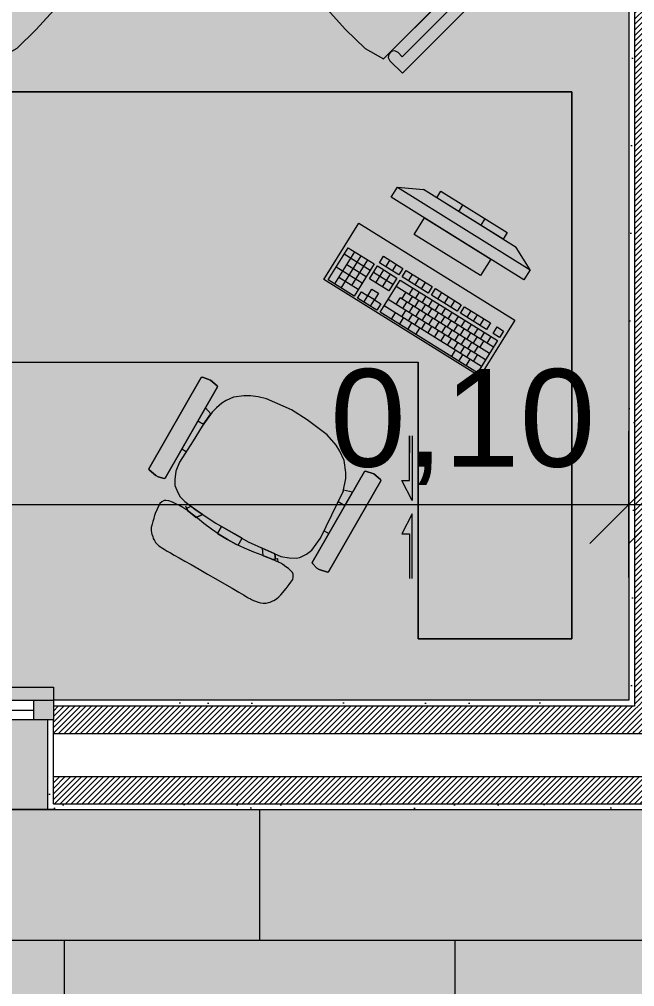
# Model space of a CAD drawing. Header units: millimetres. Extents: x 141848 to 1648660, y -821378 to -151356.
# Drawn here: x 453885 to 455461, y -261619 to -259142 of the extents above; entities that cross this region are included whole.
import ezdxf

# ---------------------------------------------------------------- set-up
doc = ezdxf.new("R2010")
doc.units = ezdxf.units.MM
doc.header["$MEASUREMENT"] = 0
for name, pattern in [('Tirets', [229.305464, 141.111124, -88.19434]), ('Traits', [282.222223, 141.111112, -141.111112]), ('Wipeout_Contour', [1000, 0, -1000])]:
    doc.linetypes.add(name, pattern=pattern)
for name, color, linetype in [('Cotations - 1_100', 7, 'Continuous'), ('Fenêtres ARCHICAD', 7, 'Continuous'), ('Intérieur - Mobilier', 7, 'Continuous'), ('Sols_ Dalles', 7, 'Continuous'), ('Structure - Murs extérieurs', 7, 'Continuous')]:
    doc.layers.add(name, color=color, linetype=linetype)
doc.styles.add('STYLE_GENERE_2', font='')
doc.styles.get('STYLE_GENERE_2').set_extended_font_data('Arial')
doc.dimstyles.new('STYLE_GENERE__1', dxfattribs={"dimtxt": 250, "dimasz": 190, "dimexe": 1.25, "dimexo": 0.625, "dimgap": 0, "dimtad": 1, "dimlfac": 0.001, "dimtxsty": 'STYLE_GENERE_2', "dimblk": 'ARROWHEAD_6', "dimblk1": 'ARROWHEAD_6', "dimblk2": 'ARROWHEAD_6', "dimcen": 2.5, "dimse1": 1, "dimse2": 1, "dimclrd": 7, "dimclre": 7, "dimclrt": 7, "dimazin": 3, "dimtfac": 1, "dimtmove": 0, "dimatfit": 3})
doc.dimstyles.new('STYLE_GENERE__2', dxfattribs={"dimtxt": 250, "dimasz": 190, "dimexe": 1.25, "dimexo": 0.625, "dimgap": 0, "dimtad": 1, "dimlfac": 0.001, "dimtxsty": 'STYLE_GENERE_2', "dimblk": 'ARROWHEAD_6', "dimblk1": 'ARROWHEAD_6', "dimblk2": 'ARROWHEAD_6', "dimcen": 2.5, "dimse1": 1, "dimse2": 1, "dimclrd": 7, "dimclre": 7, "dimclrt": 7, "dimazin": 3, "dimtfac": 1, "dimtmove": 0, "dimatfit": 3})
pattern_1 = [(45, (0, 0), (-7.07106781, 7.07106781), [])]
pattern_2 = [(45, (0, 175), (-55.684659, 55.684659), [0, -52.5, 0, -78.75]), (110, (175, 175), (74.000794, 26.934086), [0, -38.5, 0, -66.5])]

# ---------------------------------------------------------------- blocks, each defined once
blk = doc.blocks.new('Dalle_41_2', base_point=(436549.6, -253415.6))
at = {"layer": 'Sols_ Dalles', "linetype": 'Continuous', "lineweight": 0, "true_color": 0x2e271c}
blk.add_hatch(color=250, dxfattribs=at).paths.add_polyline_path([(436549.6, -253415.6), (436549.6, -262350.9), (464309.6, -262365.6), (464309.6, -253415.6), (462925.6, -253415.6), (462925.6, -261165.6), (450865.6, -261165.6), (450865.6, -259365.6), (449225.6, -259365.6), (449225.6, -261165.6), (437925.1, -261165.6), (437925.1, -257683.7), (439425.1, -257683.7), (439425.1, -256655.6), (437925.1, -256655.6), (437925.1, -253415.6)])
at = {"layer": 'Sols_ Dalles', "color": 250, "linetype": 'Continuous', "lineweight": 5, "true_color": 0x1f1f1f, "flags": 128}
blk.add_lwpolyline([(436549.6, -253415.6), (436549.6, -262350.9), (464309.6, -262365.6), (464309.6, -253415.6), (462925.6, -253415.6), (462925.6, -261165.6), (450865.6, -261165.6), (450865.6, -259365.6), (449225.6, -259365.6), (449225.6, -261165.6), (437925.1, -261165.6), (437925.1, -257683.7), (439425.1, -257683.7), (439425.1, -256655.6), (437925.1, -256655.6), (437925.1, -253415.6)], close=True, dxfattribs=at)
blk = doc.blocks.new('Dalle_48_2', base_point=(437925.1, -253415.6))
at = {"layer": 'Sols_ Dalles', "linetype": 'Continuous', "lineweight": 0, "true_color": 0x393736}
blk.add_hatch(color=250, dxfattribs=at).paths.add_polyline_path([(437925.1, -253415.6), (437925.1, -256655.6), (440005.1, -256655.6), (440005.1, -257683.7), (437925.1, -257683.7), (437925.1, -261165.6), (449210.6, -261165.6), (449210.6, -259085.6), (450865.6, -259085.6), (450865.6, -261165.6), (462925.6, -261165.6), (462925.6, -253415.6)])
at = {"layer": 'Sols_ Dalles', "color": 250, "linetype": 'Continuous', "lineweight": 5, "true_color": 0x1f1f1f, "flags": 128}
blk.add_lwpolyline([(437925.1, -253415.6), (462925.6, -253415.6), (462925.6, -261165.6), (450865.6, -261165.6), (450865.6, -259085.6), (449210.6, -259085.6), (449210.6, -261165.6), (437925.1, -261165.6), (437925.1, -257683.7), (440005.1, -257683.7), (440005.1, -256655.6), (437925.1, -256655.6)], close=True, dxfattribs=at)
blk = doc.blocks.new('Mur_209_2', base_point=(455460.6, -261165.6))
at = {"color": 254, "linetype": 'Wipeout_Contour', "lineweight": 0, "ltscale": 2099681.474886753}
blk.add_wipeout([(455530.6, -260885.6), (455460.6, -260885.6), (455460.6, -260900.6), (455530.6, -260900.6)], dxfattribs=at).dxf.layer = 'Structure - Murs extérieurs'
at = {"layer": 'Structure - Murs extérieurs', "linetype": 'Continuous', "lineweight": 5, "true_color": 0x5f5f5f}
h = blk.add_hatch(dxfattribs=at)
h.set_pattern_fill('Briques_terre_cuite__int_94', color=251, style=0, pattern_type=2)
h.set_pattern_definition(pattern_1)
h.paths.add_polyline_path([(455530.6, -260885.6), (455460.6, -260885.6), (455460.6, -260900.6), (455530.6, -260900.6)])
at = {"color": 254, "linetype": 'Wipeout_Contour', "lineweight": 0, "ltscale": 2096641.130187518}
blk.add_wipeout([(455445.6, -257978.3), (455445.6, -260885.6), (455460.6, -260885.6), (455460.6, -257978.3)], dxfattribs=at).dxf.layer = 'Structure - Murs extérieurs'
at = {"layer": 'Structure - Murs extérieurs', "linetype": 'Continuous', "lineweight": 5, "true_color": 0x5f5f5f}
h = blk.add_hatch(dxfattribs=at)
h.set_pattern_fill('Enduit_0002', color=251, style=0, pattern_type=2)
h.set_pattern_definition(pattern_2)
h.paths.add_polyline_path([(455445.6, -257978.3), (455445.6, -260885.6), (455460.6, -260885.6), (455460.6, -257978.3)])
at = {"layer": 'Structure - Murs extérieurs', "color": 7, "linetype": 'Continuous', "lineweight": 5, "flags": 128}
blk.add_lwpolyline([(455445.6, -257978.3), (455445.6, -260885.6)], dxfattribs=at)
at = {"color": 254, "linetype": 'Wipeout_Contour', "lineweight": 0, "ltscale": 2096788.849593969}
blk.add_wipeout([(455460.6, -257978.3), (455460.6, -260885.6), (455530.6, -260885.6), (455530.6, -257978.3)], dxfattribs=at).dxf.layer = 'Structure - Murs extérieurs'
at = {"layer": 'Structure - Murs extérieurs', "linetype": 'Continuous', "lineweight": 5, "true_color": 0x5f5f5f}
h = blk.add_hatch(dxfattribs=at)
h.set_pattern_fill('Briques_terre_cuite__int_94', color=251, style=0, pattern_type=2)
h.set_pattern_definition(pattern_1)
h.paths.add_polyline_path([(455460.6, -257978.3), (455460.6, -260885.6), (455530.6, -260885.6), (455530.6, -257978.3)])
at = {"layer": 'Structure - Murs extérieurs', "color": 7, "linetype": 'Continuous', "lineweight": 5}
for p, q in [((455460.6, -257978.3), (455460.6, -260885.6)), ((455460.6, -260885.6), (455460.6, -260900.6))]:
    blk.add_line(p, q, dxfattribs=at)
blk = doc.blocks.new('Fenêtre 25_5')
at = {"layer": 'Fenêtres ARCHICAD', "color": 7, "linetype": 'Continuous', "lineweight": 5}
for p, q in [((-500, 0), (-500, 33.3)), ((-500, 33.3), (500, 33.3)), ((500, 33.3), (500, 0)), ((-500, 0), (-500, -15)), ((-500, 0), (-500, -15)), ((500, 0), (500, -15)), ((500, 0), (500, -15)), ((-500, -15), (-500, -50)), ((-500, -15), (-500, -50)), ((500, -15), (500, -50)), ((500, -15), (500, -50)), ((-485, -50), (-485, -280)), ((485, -50), (485, -280)), ((-500, -280), (-485, -280)), ((-485, -280), (485, -280)), ((500, -280), (485, -280))]:
    blk.add_line(p, q, dxfattribs=at)
at = {"layer": 'Fenêtres ARCHICAD', "color": 7, "linetype": 'Traits', "lineweight": 5}
blk.add_line((-500, 0), (500, 0), dxfattribs=at)
at = {"color": 254, "linetype": 'Wipeout_Contour', "lineweight": 0, "ltscale": 1805.5395}
blk.add_wipeout([(-450, 0), (-450, -50), (450, -50), (450, 0)], dxfattribs=at).dxf.layer = 'Fenêtres ARCHICAD'
at = {"layer": 'Fenêtres ARCHICAD', "color": 7, "linetype": 'Continuous', "lineweight": 5}
for p, q in [((-500, 0), (-450, 0)), ((-450, 0), (-450, -50)), ((-450, 0), (450, 0)), ((450, -50), (450, 0)), ((450, 0), (500, 0)), ((-450, -25), (450, -25)), ((-450, -50), (-500, -50)), ((450, -50), (-450, -50)), ((500, -50), (450, -50))]:
    blk.add_line(p, q, dxfattribs=at)
blk = doc.blocks.new('Mur_289_2', base_point=(462925.6, -261165.6))
at = {"color": 254, "linetype": 'Wipeout_Contour', "lineweight": 0, "ltscale": 2096951.77786716}
blk.add_wipeout([(453972, -260900.6), (455445.6, -260900.6), (455445.6, -260885.6), (453972, -260885.6)], dxfattribs=at)
at = {"color": 254, "linetype": 'Wipeout_Contour', "lineweight": 0, "ltscale": 2099385.945692428}
blk.add_wipeout([(453972, -261150.6), (453972, -261165.6), (456544, -261165.6), (456544, -261150.6)], dxfattribs=at)
at = {"linetype": 'Continuous', "lineweight": 5, "true_color": 0x5f5f5f}
h = blk.add_hatch(dxfattribs=at)
h.set_pattern_fill('Enduit_0002', color=251, style=0, pattern_type=2)
h.set_pattern_definition(pattern_2)
h.paths.add_polyline_path([(453972, -260900.6), (455445.6, -260900.6), (455445.6, -260885.6), (453972, -260885.6)])
h = blk.add_hatch(dxfattribs=at)
h.set_pattern_fill('Enduit_0002', color=251, style=0, pattern_type=2)
h.set_pattern_definition(pattern_2)
h.paths.add_polyline_path([(453972, -261150.6), (453972, -261165.6), (456544, -261165.6), (456544, -261150.6)])
at = {"color": 254, "linetype": 'Wipeout_Contour', "lineweight": 0, "ltscale": 2099533.959268557}
blk.add_wipeout([(455460.6, -260885.6), (455445.6, -260885.6), (455445.6, -260900.6), (455460.6, -260900.6)], dxfattribs=at)
at = {"color": 254, "linetype": 'Wipeout_Contour', "lineweight": 0, "ltscale": 2099301.363717341}
blk.add_wipeout([(453972, -261080.6), (453972, -261150.6), (456544, -261150.6), (456544, -261080.6)], dxfattribs=at)
at = {"linetype": 'Continuous', "lineweight": 5, "true_color": 0x5f5f5f}
h = blk.add_hatch(dxfattribs=at)
h.set_pattern_fill('Enduit_0002', color=251, style=0, pattern_type=2)
h.set_pattern_definition(pattern_2)
h.paths.add_polyline_path([(455460.6, -260885.6), (455445.6, -260885.6), (455445.6, -260900.6), (455460.6, -260900.6)])
h = blk.add_hatch(dxfattribs=at)
h.set_pattern_fill('Briques_terre_cuite__int_94', color=251, style=0, pattern_type=2)
h.set_pattern_definition(pattern_1)
h.paths.add_polyline_path([(453972, -261080.6), (453972, -261150.6), (456544, -261150.6), (456544, -261080.6)])
at = {"color": 7, "linetype": 'Continuous', "lineweight": 5, "flags": 128}
blk.add_lwpolyline([(455445.6, -260885.6), (453972, -260885.6)], dxfattribs=at)
at = {"color": 254, "linetype": 'Wipeout_Contour', "lineweight": 0, "ltscale": 2099122.281330442}
blk.add_wipeout([(456544, -260970.6), (453972, -260970.6), (453972, -261080.6), (456544, -261080.6)], dxfattribs=at)
at = {"color": 254, "linetype": 'Wipeout_Contour', "lineweight": 0, "ltscale": 2620682.937305342}
blk.add_wipeout([(455460.6, -260900.6), (453972, -260900.6), (453972, -260935.6), (453972, -260970.6), (455460.6, -260970.6)], dxfattribs=at)
at = {"linetype": 'Continuous', "lineweight": 5, "true_color": 0x5f5f5f}
h = blk.add_hatch(dxfattribs=at)
h.set_pattern_fill('Briques_terre_cuite__int_94', color=251, style=0, pattern_type=2)
h.set_pattern_definition(pattern_1)
h.paths.add_polyline_path([(455460.6, -260900.6), (453972, -260900.6), (453972, -260935.6), (453972, -260970.6), (455460.6, -260970.6)])
at = {"color": 7, "linetype": 'Continuous', "lineweight": 5}
blk.add_line((453972, -260885.6), (453972, -260900.6), dxfattribs=at)
at = {"color": 254, "linetype": 'Wipeout_Contour', "lineweight": 0, "ltscale": 2099765.975943517}
blk.add_wipeout([(455530.6, -260900.6), (455460.6, -260900.6), (455460.6, -260970.6), (455530.6, -260970.6)], dxfattribs=at)
at = {"color": 254, "linetype": 'Wipeout_Contour', "lineweight": 0, "ltscale": 2618410.679362566}
blk.add_wipeout([(453957, -261165.6), (453972, -261165.6), (453972, -261150.6), (453972, -260935.6), (453957, -260935.6)], dxfattribs=at)
at = {"linetype": 'Continuous', "lineweight": 5, "true_color": 0x5f5f5f}
h = blk.add_hatch(dxfattribs=at)
h.set_pattern_fill('Briques_terre_cuite__int_94', color=251, style=0, pattern_type=2)
h.set_pattern_definition(pattern_1)
h.paths.add_polyline_path([(455530.6, -260900.6), (455460.6, -260900.6), (455460.6, -260970.6), (455530.6, -260970.6)])
h = blk.add_hatch(dxfattribs=at)
h.set_pattern_fill('Enduit_0002', color=251, style=0, pattern_type=2)
h.set_pattern_definition(pattern_2)
h.paths.add_polyline_path([(453957, -261165.6), (453972, -261165.6), (453972, -261150.6), (453972, -260935.6), (453957, -260935.6)])
at = {"color": 7, "linetype": 'Continuous', "lineweight": 5}
for p, q in [((455460.6, -260900.6), (453972, -260900.6)), ((453972, -260900.6), (453972, -260935.6)), ((455460.6, -260885.6), (455460.6, -260900.6)), ((453957, -260935.6), (453957, -261165.6)), ((453972, -260935.6), (453957, -260935.6)), ((453972, -261150.6), (453972, -260935.6)), ((453972, -260970.6), (455460.6, -260970.6)), ((455460.6, -260970.6), (455530.6, -260970.6)), ((453972, -261080.6), (456544, -261080.6)), ((453972, -261150.6), (456544, -261150.6)), ((453972, -261165.6), (453957, -261165.6))]:
    blk.add_line(p, q, dxfattribs=at)
at = {"color": 7, "linetype": 'Continuous', "lineweight": 5, "flags": 128}
blk.add_lwpolyline([(453972, -261165.6), (456544, -261165.6)], dxfattribs=at)
at = {"layer": 'Fenêtres ARCHICAD', "color": 7, "linetype": 'Continuous', "lineweight": 5, "zscale": 1000}
blk.add_blockref('Fenêtre 25_5', (453472, -260885.6), dxfattribs=at)
blk = doc.blocks.new('Chaise 4 25')
at = {"linetype": 'Continuous', "lineweight": 0, "true_color": 0xffffff}
for points in [[(60, 16.5), (111.9, 1.2), (182, 0.9), (275, 5.1), (368, 0.9), (438.1, 1.2), (490, 16.5), (490, 482.3), (439.7, 494.9), (377, 500), (275, 500), (173, 500), (110.3, 494.9), (60, 482.3)], [(0, 24.4), (45, 24.4), (53.8, 26.8), (59.3, 34.3), (59.3, 43.5), (53.8, 51), (45, 53.9), (30, 53.9), (30, 453.7), (0, 453.7)], [(45, 453.7), (42.4, 453.5), (39.9, 452.8), (37.5, 451.7), (35.4, 450.2), (33.5, 448.4), (32, 446.2), (30.9, 443.9), (30.2, 441.3), (30, 438.7), (30.2, 436.1), (30.9, 433.6), (32, 431.2), (33.5, 429.1), (35.4, 427.2), (37.5, 425.7), (39.9, 424.6), (42.4, 424), (45, 423.7), (47.6, 424), (50.1, 424.6), (52.5, 425.7), (54.6, 427.2), (56.5, 429.1), (58, 431.2), (59.1, 433.6), (59.8, 436.1), (60, 438.7), (59.8, 441.3), (59.1, 443.9), (58, 446.2), (56.5, 448.4), (54.6, 450.2), (52.5, 451.7), (50.1, 452.8), (47.6, 453.5)], [(505, 453.7), (502.4, 453.5), (499.9, 452.8), (497.5, 451.7), (495.4, 450.2), (493.5, 448.4), (492, 446.2), (490.9, 443.9), (490.2, 441.3), (490, 438.7), (490.2, 436.1), (490.9, 433.6), (492, 431.2), (493.5, 429.1), (495.4, 427.2), (497.5, 425.7), (499.9, 424.6), (502.4, 424), (505, 423.7), (507.6, 424), (510.1, 424.6), (512.5, 425.7), (514.6, 427.2), (516.5, 429.1), (518, 431.2), (519.1, 433.6), (519.8, 436.1), (520, 438.7), (519.8, 441.3), (519.1, 443.9), (518, 446.2), (516.5, 448.4), (514.6, 450.2), (512.5, 451.7), (510.1, 452.8), (507.6, 453.5)], [(520, 53.9), (505, 53.9), (496.2, 51), (490.7, 43.5), (490.7, 34.3), (496.2, 26.8), (505, 24.4), (550, 24.4), (550, 453.7), (520, 453.7)]]:
    blk.add_hatch(color=7, dxfattribs=at).paths.add_polyline_path(points)
at = {"color": 253, "linetype": 'Continuous', "lineweight": 5, "true_color": 0x9f9f9f}
for p, q in [((173, 500), (110.3, 494.9)), ((275, 500), (173, 500)), ((377, 500), (275, 500)), ((439.7, 494.9), (377, 500)), ((110.3, 494.9), (60, 482.3)), ((60, 482.3), (60, 16.5)), ((490, 482.3), (439.7, 494.9)), ((490, 16.5), (490, 482.3)), ((30, 453.7), (0, 453.7)), ((0, 453.7), (0, 24.4)), ((30, 53.9), (30, 453.7)), ((550, 453.7), (520, 453.7)), ((520, 453.7), (520, 53.9)), ((550, 24.4), (550, 453.7)), ((60.2, 424.7), (60, 426)), ((60.7, 423.3), (60.2, 424.7)), ((61.4, 422.1), (60.7, 423.3)), ((62.3, 421.1), (61.4, 422.1)), ((63.4, 420.2), (62.3, 421.1)), ((251.5, 430.7), (106, 419.7)), ((298.5, 430.7), (251.5, 430.7)), ((444, 419.7), (298.5, 430.7)), ((487.7, 421.1), (486.6, 420.2)), ((488.6, 422.1), (487.7, 421.1)), ((489.3, 423.3), (488.6, 422.1)), ((64.6, 419.5), (63.4, 420.2)), ((65.9, 419), (64.6, 419.5)), ((67.3, 418.7), (65.9, 419)), ((68, 418.7), (67.3, 418.7)), ((106, 419.7), (68, 418.7)), ((482, 418.7), (444, 419.7)), ((482.7, 418.7), (482, 418.7)), ((484.1, 419), (482.7, 418.7)), ((485.4, 419.5), (484.1, 419)), ((486.6, 420.2), (485.4, 419.5)), ((45, 53.9), (30, 53.9)), ((53.8, 51), (45, 53.9)), ((59.3, 43.5), (53.8, 51)), ((496.2, 51), (490.7, 43.5)), ((505, 53.9), (496.2, 51)), ((520, 53.9), (505, 53.9)), ((45, 24.4), (53.8, 26.8)), ((53.8, 26.8), (59.3, 34.3)), ((59.3, 34.3), (59.3, 43.5)), ((490.7, 43.5), (490.7, 34.3)), ((490.7, 34.3), (496.2, 26.8)), ((496.2, 26.8), (505, 24.4)), ((0, 24.4), (45, 24.4)), ((60, 16.5), (111.9, 1.2)), ((111.9, 1.2), (182, 0.9)), ((182, 0.9), (275, 5.1)), ((275, 5.1), (368, 0.9)), ((368, 0.9), (438.1, 1.2)), ((438.1, 1.2), (490, 16.5)), ((505, 24.4), (550, 24.4))]:
    blk.add_line(p, q, dxfattribs=at)
at = {"color": 253, "linetype": 'Continuous', "lineweight": 5, "true_color": 0x9f9f9f, "flags": 128}
for points in [[(60, 16.5), (111.9, 1.2), (182, 0.9), (275, 5.1), (368, 0.9), (438.1, 1.2), (490, 16.5), (490, 482.3), (439.7, 494.9), (377, 500), (275, 500), (173, 500), (110.3, 494.9), (60, 482.3)], [(0, 24.4), (45, 24.4), (53.8, 26.8), (59.3, 34.3), (59.3, 43.5), (53.8, 51), (45, 53.9), (30, 53.9), (30, 453.7), (0, 453.7)], [(45, 453.7), (42.4, 453.5), (39.9, 452.8), (37.5, 451.7), (35.4, 450.2), (33.5, 448.4), (32, 446.2), (30.9, 443.9), (30.2, 441.3), (30, 438.7), (30.2, 436.1), (30.9, 433.6), (32, 431.2), (33.5, 429.1), (35.4, 427.2), (37.5, 425.7), (39.9, 424.6), (42.4, 424), (45, 423.7), (47.6, 424), (50.1, 424.6), (52.5, 425.7), (54.6, 427.2), (56.5, 429.1), (58, 431.2), (59.1, 433.6), (59.8, 436.1), (60, 438.7), (59.8, 441.3), (59.1, 443.9), (58, 446.2), (56.5, 448.4), (54.6, 450.2), (52.5, 451.7), (50.1, 452.8), (47.6, 453.5)], [(505, 453.7), (502.4, 453.5), (499.9, 452.8), (497.5, 451.7), (495.4, 450.2), (493.5, 448.4), (492, 446.2), (490.9, 443.9), (490.2, 441.3), (490, 438.7), (490.2, 436.1), (490.9, 433.6), (492, 431.2), (493.5, 429.1), (495.4, 427.2), (497.5, 425.7), (499.9, 424.6), (502.4, 424), (505, 423.7), (507.6, 424), (510.1, 424.6), (512.5, 425.7), (514.6, 427.2), (516.5, 429.1), (518, 431.2), (519.1, 433.6), (519.8, 436.1), (520, 438.7), (519.8, 441.3), (519.1, 443.9), (518, 446.2), (516.5, 448.4), (514.6, 450.2), (512.5, 451.7), (510.1, 452.8), (507.6, 453.5)], [(520, 53.9), (505, 53.9), (496.2, 51), (490.7, 43.5), (490.7, 34.3), (496.2, 26.8), (505, 24.4), (550, 24.4), (550, 453.7), (520, 453.7)]]:
    blk.add_lwpolyline(points, close=True, dxfattribs=at)
at = {"color": 253, "linetype": 'Continuous', "lineweight": 5, "true_color": 0x9f9f9f}
for centre, start_param, end_param in [((45, 438.7), 4.712389, 7.853982), ((45, 438.7), 1.570796, 4.712389), ((505, 438.7), 4.712389, 7.853982), ((505, 438.7), 1.570796, 4.712389)]:
    blk.add_ellipse(centre, major_axis=(-15, 0), ratio=0.9996, start_param=start_param, end_param=end_param, dxfattribs=at)
blk = doc.blocks.new('*D967')
at = {"layer": 'Cotations - 1_100', "color": 7, "linetype": 'Continuous', "lineweight": 5}
for p, q in [((451145.6, -260571.5), (451145.6, -260196.5)), ((455445.6, -260571.5), (455445.6, -260196.5)), ((451245.6, -260284), (451045.6, -260484)), ((455345.6, -260484), (455545.6, -260284)), ((451145.6, -260384), (455445.6, -260384))]:
    blk.add_line(p, q, dxfattribs=at)
at = {"layer": 'Cotations - 1_100', "color": 7, "lineweight": 5, "char_height": 250, "attachment_point": 7, "style": 'STYLE_GENERE_2'}
for s, insert in [('\\A1;{\\pql;\\fArial|b0|i0|c0|p38;0,28}', (451245.6, -260334)), ('\\A1;{\\pql;\\fArial|b0|i0|c0|p38;4,30}', (452963, -260334)), ('\\A1;{\\pql;\\fArial|b0|i0|c0|p38;0,10}', (454680.4, -260334))]:
    blk.add_mtext(s, dxfattribs=dict(at, insert=insert))
blk = doc.blocks.new('ARROWHEAD_6')
at = {"color": 0, "linetype": 'Continuous', "lineweight": 0}
for p, q in [((-0.5, -0.5), (0.5, 0.5)), ((0, 0), (-1, 0))]:
    blk.add_line(p, q, dxfattribs=at)
blk = doc.blocks.new('*D968')
at = {"layer": 'Cotations - 1_100', "color": 7, "linetype": 'Continuous', "lineweight": 5}
for p, q in [((455445.6, -260571.5), (455445.6, -260196.5)), ((455545.6, -260571.5), (455545.6, -260196.5)), ((455345.6, -260484), (455545.6, -260284)), ((455645.6, -260284), (455445.6, -260484)), ((455445.6, -260384), (455545.6, -260384))]:
    blk.add_line(p, q, dxfattribs=at)
blk = doc.blocks.new('*D969')
at = {"layer": 'Cotations - 1_100', "color": 7, "linetype": 'Continuous', "lineweight": 5}
for p, q in [((455545.6, -260571.5), (455545.6, -260196.5)), ((458545.6, -260571.5), (458545.6, -260196.5)), ((455645.6, -260284), (455445.6, -260484)), ((458445.6, -260484), (458645.6, -260284)), ((455545.6, -260384), (458545.6, -260384))]:
    blk.add_line(p, q, dxfattribs=at)
at = {"layer": 'Cotations - 1_100', "color": 7, "lineweight": 5, "char_height": 250, "attachment_point": 7, "style": 'STYLE_GENERE_2'}
for s, insert in [('\\A1;{\\pql;\\fArial|b0|i0|c0|p38;3,00}', (456380.4, -260334)), ('\\A1;{\\pql;\\fArial|b0|i0|c0|p38;0,10}', (457780.4, -260334))]:
    blk.add_mtext(s, dxfattribs=dict(at, insert=insert))
blk = doc.blocks.new('*D977')
at = {"layer": 'Cotations - 1_100', "color": 7, "linetype": 'Continuous', "lineweight": 5}
for p, q in [((456112.9, -258078.3), (455912.9, -257878.3)), ((456200.4, -257978.3), (455825.4, -257978.3)), ((456012.9, -260885.6), (456012.9, -257978.3)), ((455912.9, -260785.6), (456112.9, -260985.6)), ((456200.4, -260885.6), (455825.4, -260885.6)), ((456012.9, -261035.6), (456012.9, -260885.6))]:
    blk.add_line(p, q, dxfattribs=at)
at = {"layer": 'Cotations - 1_100', "color": 7, "lineweight": 5, "char_height": 250, "attachment_point": 7, "rotation": 90, "style": 'STYLE_GENERE_2'}
for s, insert in [('\\A1;{\\pql;\\fArial|b0|i0|c0|p38;0,10}', (455962.9, -258743.4)), ('\\A1;{\\pql;\\fArial|b0|i0|c0|p38;2,91}', (455962.9, -260097.1))]:
    blk.add_mtext(s, dxfattribs=dict(at, insert=insert))
blk = doc.blocks.new('*D1080')
at = {"layer": 'Cotations - 1_100', "color": 7, "linetype": 'Continuous', "lineweight": 5}
for p, q in [((451928.9, -258078.3), (451728.9, -257878.3)), ((452016.4, -257978.3), (451641.4, -257978.3)), ((451828.9, -260885.6), (451828.9, -257978.3)), ((451728.9, -260785.6), (451928.9, -260985.6)), ((452016.4, -260885.6), (451641.4, -260885.6)), ((451828.9, -261035.6), (451828.9, -260885.6))]:
    blk.add_line(p, q, dxfattribs=at)
at = {"layer": 'Cotations - 1_100', "color": 7, "lineweight": 5, "char_height": 250, "attachment_point": 7, "rotation": 90, "style": 'STYLE_GENERE_2'}
for s, insert in [('\\A1;{\\pql;\\fArial|b0|i0|c0|p38;0,10}', (451778.9, -258743.4)), ('\\A1;{\\pql;\\fArial|b0|i0|c0|p38;2,91}', (451778.9, -260097.1))]:
    blk.add_mtext(s, dxfattribs=dict(at, insert=insert))

msp = doc.modelspace()

# ---------------------------------------------------------------- hatches: boundary and pattern name
at = {"linetype": 'Continuous', "lineweight": 5}
h = msp.add_hatch(dxfattribs=at)
h.set_pattern_fill('Panneau_100x50_0002', color=9, style=0, pattern_type=2)
h.set_pattern_definition([(0, (0, 0), (0, 500), []), (90, (0, 0), (-1000, 0), [500, -500]), (90, (500, 500), (-1000, 0), [500, -500])])
h.paths.add_polyline_path([(436505.061, -262550.571), (436505.061, -255066.557), (436525.061, -255066.557), (436525.061, -253415.571), (437925.061, -253415.571), (437925.061, -256655.571), (439725.061, -256655.571), (439725.061, -257683.66), (437925.061, -257683.66), (437925.061, -261165.571), (449225.553, -261165.571), (449225.553, -259365.571), (450865.553, -259365.571), (450865.553, -261165.571), (462925.553, -261165.571), (462925.553, -253415.571), (464325.553, -253415.571), (464325.553, -262465.571), (464309.564, -262465.571), (462925.553, -262565.571), (439325.553, -262565.571), (436549.587, -262565.571), (436549.587, -262550.571)])
at = {"linetype": 'Continuous', "lineweight": 0, "true_color": 0xfaf9f8}
msp.add_hatch(color=7, dxfattribs=at).paths.add_polyline_path([(451145.553, -260885.571), (455460.553, -260885.571), (455460.553, -257963.274), (451145.553, -257963.274)])
at = {"linetype": 'Continuous', "lineweight": 5}
for points in [[(453399.159, -260019.509), (454905.874, -260019.509), (454905.874, -260728.657), (455299.806, -260728.657), (455299.806, -260203.414), (455299.806, -259328.009), (453399.159, -259328.009), (453399.159, -259494.266)], [(454350.318, -260059.42), (454216.469, -260292.717), (454217.278, -260295.705), (454234.082, -260310.392), (454239.777, -260313.66), (454255.243, -260317.487), (454258.231, -260316.677), (454392.08, -260083.38), (454391.27, -260080.394), (454374.465, -260065.708), (454353.305, -260058.612)], [(454720.941, -260318.156), (454721.155, -260302.412), (454716.32, -260271.327), (454705.054, -260247.451), (454696.329, -260232.244), (454672.821, -260206.017), (454621.847, -260167.514), (454582.033, -260142.304), (454517.377, -260113.949), (454495.972, -260108.484), (454476.932, -260105.712), (454459.807, -260106.346), (454432.943, -260109.644), (454414.496, -260118.163), (454402.878, -260125.042), (454389.809, -260136.628), (454378.331, -260147.587), (454352.974, -260183.477), (454329.41, -260221.235), (454295.157, -260276.026), (454285.405, -260299.093), (454282.574, -260320.084), (454282.797, -260335.828), (454290.304, -260353.523), (454296.422, -260364.67), (454308.684, -260376.478), (454337.068, -260399.126), (454388.171, -260432.252), (454470.755, -260479.632), (454554.237, -260517.614), (454575.68, -260520.871), (454593.405, -260521.391), (454602.728, -260520.106), (454619.76, -260511.685), (454634.035, -260501.582), (454655.981, -260470.418), (454713.765, -260351.361)], [(454356.19, -260178.925), (454375.35, -260151.806), (454361.58, -260136.542), (454341.95, -260170.756)], [(454676.515, -260556.659), (454810.364, -260323.362), (454809.554, -260320.375), (454792.749, -260305.689), (454771.589, -260298.593), (454768.476, -260299.62), (454634.753, -260532.699), (454635.562, -260535.686), (454646.671, -260547.106), (454652.366, -260550.374), (454673.527, -260557.468)], [(454718.472, -260386.777), (454738.204, -260352.384), (454714.622, -260347.395), (454713.765, -260351.361), (454701.345, -260376.951)], [(454438.881, -260485.71), (454417.421, -260474.155), (454396.608, -260461.472), (454376.461, -260447.676), (454357.258, -260433.027), (454340.523, -260419.679), (454327.136, -260408.761), (454319.546, -260402.709), (454314.052, -260398.837), (454308.583, -260395.447), (454303.115, -260392.057), (454293.05, -260386.152), (454285.354, -260382.231), (454276.93, -260378.551), (454267.577, -260374.934), (454259.647, -260374.031), (454255.505, -260374.427), (454249.49, -260377.166), (454244.444, -260381.641), (454237.972, -260396.24), (454232.639, -260407.459), (454230.187, -260415.133), (454228.64, -260420.328), (454226.346, -260427.67), (454224.424, -260434.34), (454222.263, -260443.118), (454222.574, -260449.945), (454222.83, -260457.111), (454224.109, -260460.557), (454226.363, -260466.502), (454227.774, -260471.269), (454230.459, -260476.797), (454233.712, -260481.848), (454237.874, -260486.135), (454241.78, -260489.806), (454245.972, -260492.908), (454251.307, -260496.484), (454255.416, -260498.922), (454263.517, -260503.879), (454271.381, -260508.372), (454281.181, -260513.892), (454293.884, -260520.989), (454308.619, -260529.226), (454324.34, -260538.124), (454345.095, -260550.019), (454366.676, -260562.401), (454388.257, -260574.782), (454409.709, -260587.114), (454429.692, -260598.772), (454446.383, -260608.579), (454458.724, -260615.829), (454465.948, -260620.04), (454471.035, -260622.945), (454476.902, -260626.036), (454479.37, -260627.48), (454483.962, -260629.778), (454489.596, -260632.184), (454496.497, -260634.555), (454501.875, -260635.781), (454509.394, -260636.902), (454516.791, -260636.824), (454522.692, -260635.575), (454527.014, -260634.041), (454533.616, -260631.297), (454536.457, -260629.884), (454542.923, -260626.198), (454549.335, -260620.392), (454554.1, -260615.337), (454559.565, -260609.598), (454562.98, -260605.587), (454568.347, -260599.561), (454572.801, -260592.118), (454575.454, -260589.176), (454579.782, -260582.954), (454584.861, -260576.038), (454586.212, -260569.413), (454585.646, -260562.52), (454583.957, -260558.761), (454579.281, -260553.382), (454573.79, -260548.424), (454567.05, -260544.077), (454559.27, -260538.084), (454554.079, -260534.778), (454550.168, -260532.926), (454540.764, -260528.15), (454527.994, -260522.665), (454518.527, -260518.798), (454503.684, -260512.865), (454485.569, -260506.283), (454461.161, -260496.204)], [(454465.948, -260620.04), (454471.035, -260622.945), (454476.902, -260626.036), (454479.37, -260627.48), (454483.962, -260629.778), (454489.596, -260632.184), (454496.497, -260634.555), (454501.875, -260635.781), (454509.394, -260636.902), (454516.791, -260636.824), (454522.692, -260635.575), (454527.014, -260634.041), (454533.616, -260631.297), (454536.457, -260629.884), (454542.923, -260626.198), (454549.335, -260620.392), (454554.1, -260615.337), (454559.565, -260609.598), (454562.98, -260605.587), (454568.347, -260599.561), (454572.801, -260592.118), (454575.454, -260589.176), (454579.782, -260582.954), (454584.861, -260576.038), (454586.212, -260569.413), (454585.646, -260562.52), (454583.957, -260558.761), (454579.281, -260553.382), (454573.79, -260548.424), (454567.05, -260544.077), (454559.27, -260538.084), (454554.079, -260534.778), (454550.168, -260532.926), (454540.764, -260528.15), (454527.994, -260522.665), (454518.527, -260518.798), (454503.684, -260512.865), (454485.569, -260506.283), (454461.161, -260496.204), (454438.881, -260485.71), (454417.421, -260474.155), (454396.608, -260461.472), (454376.461, -260447.676), (454357.258, -260433.027), (454340.523, -260419.679), (454327.136, -260408.761), (454319.546, -260402.709), (454314.052, -260398.837), (454308.583, -260395.447), (454303.115, -260392.057), (454293.05, -260386.152), (454285.354, -260382.231), (454276.93, -260378.551), (454267.577, -260374.934), (454259.647, -260374.031), (454255.505, -260374.427), (454249.49, -260377.166), (454244.444, -260381.641), (454237.972, -260396.24), (454232.639, -260407.459), (454230.187, -260415.133), (454228.64, -260420.328), (454226.346, -260427.67), (454224.424, -260434.34), (454222.263, -260443.118), (454222.574, -260449.945), (454222.83, -260457.111), (454224.109, -260460.557), (454226.363, -260466.502), (454227.774, -260471.269), (454230.459, -260476.797), (454233.712, -260481.848), (454237.874, -260486.135), (454241.78, -260489.806), (454245.972, -260492.908), (454251.307, -260496.484), (454255.416, -260498.922), (454263.517, -260503.879), (454271.381, -260508.372), (454281.181, -260513.892), (454293.884, -260520.989), (454308.619, -260529.226), (454324.34, -260538.124), (454345.095, -260550.019), (454366.676, -260562.401), (454388.257, -260574.782), (454409.709, -260587.114), (454429.692, -260598.772), (454446.383, -260608.579), (454458.724, -260615.829)], [(454319.546, -260402.709), (454327.136, -260408.761), (454337.897, -260417.538), (454354.021, -260410.116), (454337.068, -260399.126), (454324.441, -260389.051), (454313.208, -260393.968), (454315.992, -260400.204)], [(454396.608, -260461.472), (454417.421, -260474.155), (454438.881, -260485.71), (454445.12, -260488.648), (454455.36, -260470.8), (454402.343, -260440.383), (454392.071, -260458.366)], [(454540.479, -260524.212), (454539.007, -260510.685), (454506.602, -260495.941), (454508.533, -260514.803), (454518.527, -260518.798), (454527.994, -260522.665), (454533.161, -260524.884), (454534.07, -260524.823)]]:
    msp.add_hatch(color=255, dxfattribs=at).paths.add_polyline_path(points)
at = {"layer": 'Intérieur - Mobilier', "linetype": 'Continuous', "lineweight": 0, "true_color": 0x4f4f4f}
for points in [[(454891.061, -260208.12), (454883.755, -260323.249), (454864.139, -260323.249), (454891.061, -260373.913)], [(454891.061, -260408.331), (454864.139, -260458.994), (454883.755, -260458.994), (454883.755, -260574.124)]]:
    msp.add_hatch(color=251, dxfattribs=at).paths.add_polyline_path(points)

# ---------------------------------------------------------------- linework, layer by layer
at = {"color": 8, "linetype": 'Continuous', "lineweight": 5}
for p, q in [((454837.053, -259597.501), (454852.894, -259572.024)), ((454852.894, -259572.024), (455192.585, -259783.236)), ((454852.894, -259572.024), (454919.689, -259578.229)), ((455157.472, -259726.077), (454919.689, -259578.229)), ((454953.658, -259599.35), (454964.218, -259582.366)), ((454964.218, -259582.366), (455134.064, -259687.972)), ((455176.744, -259808.713), (454837.053, -259597.501)), ((455123.503, -259704.956), (454953.658, -259599.35)), ((455010.273, -259634.552), (455020.833, -259617.568)), ((454895.575, -259692.765), (454921.976, -259650.304)), ((454921.976, -259650.304), (455091.821, -259755.91)), ((455066.888, -259669.754), (455077.449, -259652.77)), ((455134.064, -259687.972), (455123.503, -259704.956)), ((455065.42, -259798.371), (454895.575, -259692.765)), ((454675.638, -259809.364), (454726.841, -259727.015)), ((454692.269, -259819.705), (454743.472, -259737.356)), ((454726.841, -259727.015), (454793.364, -259768.377)), ((455192.585, -259783.236), (455157.472, -259726.077)), ((454708.9, -259830.045), (454760.102, -259747.696)), ((454783.123, -259784.847), (454716.6, -259743.485)), ((454735.771, -259823.916), (454776.733, -259758.037)), ((454806.799, -259765.313), (454817.04, -259748.843)), ((454817.04, -259748.843), (454866.932, -259779.864)), ((454823.43, -259775.653), (454833.671, -259759.183)), ((455091.821, -259755.91), (455065.42, -259798.371)), ((454762.642, -259817.787), (454696.119, -259776.425)), ((454772.883, -259801.317), (454722.991, -259770.295)), ((454793.364, -259768.377), (454742.161, -259850.726)), ((454781.198, -259806.487), (454801.679, -259773.547)), ((454797.829, -259816.828), (454818.31, -259783.888)), ((454801.679, -259773.547), (454851.571, -259804.569)), ((454856.691, -259796.334), (454806.799, -259765.313)), ((454840.061, -259785.994), (454850.301, -259769.524)), ((454866.932, -259779.864), (454856.691, -259796.334)), ((454865.007, -259801.505), (454875.247, -259785.035)), ((454875.247, -259785.035), (454941.77, -259826.397)), ((455192.585, -259783.236), (455176.744, -259808.713)), ((454742.161, -259850.726), (454675.638, -259809.364)), ((454752.402, -259834.257), (454702.51, -259803.235)), ((454831.09, -259837.509), (454781.198, -259806.487)), ((454841.331, -259821.039), (454791.439, -259790.017)), ((454808.684, -259892.089), (454859.887, -259809.739)), ((454814.459, -259827.168), (454834.941, -259794.229)), ((454851.571, -259804.569), (454831.09, -259837.509)), ((454859.887, -259809.739), (455109.347, -259964.848)), ((454931.53, -259842.867), (454865.007, -259801.505)), ((454881.638, -259811.845), (454891.878, -259795.375)), ((454898.268, -259822.186), (454908.509, -259805.716)), ((454777.348, -259849.767), (454787.588, -259833.298)), ((454787.588, -259833.298), (454804.219, -259843.638)), ((455099.106, -259981.318), (454849.646, -259826.209)), ((454882.907, -259846.89), (454893.148, -259830.421)), ((454914.899, -259832.526), (454925.139, -259816.056)), ((454941.77, -259826.397), (454931.53, -259842.867)), ((454939.845, -259848.037), (454950.085, -259831.567)), ((454950.085, -259831.567), (455016.608, -259872.929)), ((454750.476, -259855.897), (454760.717, -259839.427)), ((454800.368, -259886.918), (454750.476, -259855.897)), ((454760.717, -259839.427), (454777.348, -259849.767)), ((454767.107, -259866.237), (454777.348, -259849.767)), ((454793.978, -259860.108), (454777.348, -259849.767)), ((454783.738, -259876.578), (454793.978, -259860.108)), ((454804.219, -259843.638), (454793.978, -259860.108)), ((454793.978, -259860.108), (454810.609, -259870.449)), ((455078.625, -260014.257), (454829.165, -259859.149)), ((454849.953, -259872.075), (454860.194, -259855.605)), ((455088.866, -259997.787), (454860.194, -259855.605)), ((454864.351, -259858.19), (454874.592, -259841.72)), ((454880.982, -259868.531), (454891.223, -259852.061)), ((454897.613, -259878.871), (454907.853, -259862.401)), ((454899.538, -259857.231), (454909.779, -259840.761)), ((454916.169, -259867.572), (454926.409, -259851.102)), ((454932.799, -259877.912), (454943.04, -259861.442)), ((455006.368, -259889.399), (454939.845, -259848.037)), ((454956.476, -259858.378), (454966.716, -259841.908)), ((454973.106, -259868.718), (454983.347, -259852.248)), ((454989.737, -259879.059), (454999.978, -259862.589)), ((454810.609, -259870.449), (454800.368, -259886.918)), ((455068.385, -260030.727), (454818.924, -259875.619)), ((454864.659, -259904.055), (454874.899, -259887.586)), ((454866.584, -259882.415), (454876.824, -259865.945)), ((454883.215, -259892.756), (454893.455, -259876.286)), ((454899.845, -259903.096), (454910.086, -259886.626)), ((454914.244, -259889.212), (454924.484, -259872.742)), ((454930.874, -259899.552), (454941.115, -259883.082)), ((454949.43, -259888.253), (454959.671, -259871.783)), ((454966.061, -259898.593), (454976.301, -259882.123)), ((455016.608, -259872.929), (455006.368, -259889.399)), ((455014.683, -259894.57), (455024.924, -259878.1)), ((455024.924, -259878.1), (455091.446, -259919.462)), ((455031.314, -259904.91), (455041.554, -259888.44)), ((455058.144, -260047.197), (454808.684, -259892.089)), ((454837.787, -259910.185), (454848.028, -259893.715)), ((454858.576, -259923.11), (454868.816, -259906.641)), ((454881.289, -259914.396), (454891.53, -259897.926)), ((454897.92, -259924.736), (454908.161, -259908.267)), ((454916.476, -259913.437), (454926.717, -259896.967)), ((454933.107, -259923.777), (454943.347, -259907.308)), ((454947.505, -259909.893), (454957.745, -259893.423)), ((454964.136, -259920.233), (454974.376, -259903.763)), ((454982.691, -259908.934), (454992.932, -259892.464)), ((454999.322, -259919.274), (455009.563, -259902.804)), ((455081.206, -259935.932), (455014.683, -259894.57)), ((455015.953, -259929.615), (455026.193, -259913.145)), ((455047.944, -259915.251), (455058.185, -259898.781)), ((455064.575, -259925.591), (455074.816, -259909.121)), ((454879.364, -259936.036), (454889.605, -259919.566)), ((454900.153, -259948.962), (454910.393, -259932.492)), ((454914.551, -259935.077), (454924.791, -259918.607)), ((454931.181, -259945.418), (454941.422, -259928.948)), ((454949.737, -259934.118), (454959.978, -259917.648)), ((454966.368, -259944.459), (454976.609, -259927.989)), ((454980.766, -259930.574), (454991.007, -259914.104)), ((454997.397, -259940.914), (455007.638, -259924.445)), ((455014.028, -259951.255), (455024.268, -259934.785)), ((455032.584, -259939.955), (455042.824, -259923.486)), ((455049.214, -259950.296), (455059.455, -259933.826)), ((455091.446, -259919.462), (455081.206, -259935.932)), ((455097.836, -259946.272), (455108.077, -259929.802)), ((455108.077, -259929.802), (455124.708, -259940.143)), ((454947.812, -259955.758), (454958.053, -259939.288)), ((454964.443, -259966.099), (454974.683, -259949.629)), ((454981.074, -259976.439), (454991.314, -259959.969)), ((454982.999, -259954.799), (454993.239, -259938.329)), ((454999.629, -259965.14), (455009.87, -259948.67)), ((455016.26, -259975.48), (455026.501, -259959.01)), ((455030.658, -259961.596), (455040.899, -259945.126)), ((455047.289, -259971.936), (455057.53, -259955.466)), ((455065.845, -259960.637), (455076.085, -259944.167)), ((455082.476, -259970.977), (455092.716, -259954.507)), ((455114.467, -259956.613), (455097.836, -259946.272)), ((455124.708, -259940.143), (455114.467, -259956.613)), ((454997.704, -259986.78), (455007.945, -259970.31)), ((455014.335, -259997.12), (455024.575, -259980.651)), ((455032.891, -259985.821), (455043.131, -259969.351)), ((455049.522, -259996.161), (455059.762, -259979.692)), ((455109.347, -259964.848), (455058.144, -260047.197)), ((455063.92, -259982.277), (455074.16, -259965.807)), ((454991.621, -260005.835), (455001.862, -259989.365)), ((455010.331, -260017.468), (455020.571, -260000.998)), ((455030.966, -260007.461), (455041.206, -259990.991)), ((455047.596, -260017.801), (455057.837, -260001.332)), ((455029.04, -260029.101), (455039.281, -260012.631))]:
    msp.add_line(p, q, dxfattribs=at)
at = {"color": 7, "linetype": 'Continuous', "lineweight": 5, "flags": 128}
msp.add_lwpolyline([(436505.061, -262550.571), (436505.061, -255066.557), (436525.061, -255066.557), (436525.061, -253415.571), (437925.061, -253415.571), (437925.061, -256655.571), (439725.061, -256655.571), (439725.061, -257683.66), (437925.061, -257683.66), (437925.061, -261165.571), (449225.553, -261165.571), (449225.553, -259365.571), (450865.553, -259365.571), (450865.553, -261165.571), (462925.553, -261165.571), (462925.553, -253415.571), (464325.553, -253415.571), (464325.553, -262465.571), (464309.564, -262465.571), (462925.553, -262565.571), (439325.553, -262565.571), (436549.587, -262565.571), (436549.587, -262550.571)], close=True, dxfattribs=at)
at = {"color": 7, "linetype": 'Tirets', "lineweight": 5, "flags": 128}
msp.add_lwpolyline([(451145.553, -260885.571), (455460.553, -260885.571), (455460.553, -257963.274), (451145.553, -257963.274)], close=True, dxfattribs=at)
at = {"color": 255, "linetype": 'Continuous', "lineweight": 5, "flags": 128}
for points in [[(453399.159, -260019.509), (454905.874, -260019.509), (454905.874, -260728.657), (455299.806, -260728.657), (455299.806, -260203.414), (455299.806, -259328.009), (453399.159, -259328.009), (453399.159, -259494.266)], [(454350.318, -260059.42), (454216.469, -260292.717), (454217.278, -260295.705), (454234.082, -260310.392), (454239.777, -260313.66), (454255.243, -260317.487), (454258.231, -260316.677), (454392.08, -260083.38), (454391.27, -260080.394), (454374.465, -260065.708), (454353.305, -260058.612)], [(454720.941, -260318.156), (454721.155, -260302.412), (454716.32, -260271.327), (454705.054, -260247.451), (454696.329, -260232.244), (454672.821, -260206.017), (454621.847, -260167.514), (454582.033, -260142.304), (454517.377, -260113.949), (454495.972, -260108.484), (454476.932, -260105.712), (454459.807, -260106.346), (454432.943, -260109.644), (454414.496, -260118.163), (454402.878, -260125.042), (454389.809, -260136.628), (454378.331, -260147.587), (454352.974, -260183.477), (454329.41, -260221.235), (454295.157, -260276.026), (454285.405, -260299.093), (454282.574, -260320.084), (454282.797, -260335.828), (454290.304, -260353.523), (454296.422, -260364.67), (454308.684, -260376.478), (454337.068, -260399.126), (454388.171, -260432.252), (454470.755, -260479.632), (454554.237, -260517.614), (454575.68, -260520.871), (454593.405, -260521.391), (454602.728, -260520.106), (454619.76, -260511.685), (454634.035, -260501.582), (454655.981, -260470.418), (454713.765, -260351.361)], [(454356.19, -260178.925), (454375.35, -260151.806), (454361.58, -260136.542), (454341.95, -260170.756)], [(454676.515, -260556.659), (454810.364, -260323.362), (454809.554, -260320.375), (454792.749, -260305.689), (454771.589, -260298.593), (454768.476, -260299.62), (454634.753, -260532.699), (454635.562, -260535.686), (454646.671, -260547.106), (454652.366, -260550.374), (454673.527, -260557.468)], [(454718.472, -260386.777), (454738.204, -260352.384), (454714.622, -260347.395), (454713.765, -260351.361), (454701.345, -260376.951)], [(454438.881, -260485.71), (454417.421, -260474.155), (454396.608, -260461.472), (454376.461, -260447.676), (454357.258, -260433.027), (454340.523, -260419.679), (454327.136, -260408.761), (454319.546, -260402.709), (454314.052, -260398.837), (454308.583, -260395.447), (454303.115, -260392.057), (454293.05, -260386.152), (454285.354, -260382.231), (454276.93, -260378.551), (454267.577, -260374.934), (454259.647, -260374.031), (454255.505, -260374.427), (454249.49, -260377.166), (454244.444, -260381.641), (454237.972, -260396.24), (454232.639, -260407.459), (454230.187, -260415.133), (454228.64, -260420.328), (454226.346, -260427.67), (454224.424, -260434.34), (454222.263, -260443.118), (454222.574, -260449.945), (454222.83, -260457.111), (454224.109, -260460.557), (454226.363, -260466.502), (454227.774, -260471.269), (454230.459, -260476.797), (454233.712, -260481.848), (454237.874, -260486.135), (454241.78, -260489.806), (454245.972, -260492.908), (454251.307, -260496.484), (454255.416, -260498.922), (454263.517, -260503.879), (454271.381, -260508.372), (454281.181, -260513.892), (454293.884, -260520.989), (454308.619, -260529.226), (454324.34, -260538.124), (454345.095, -260550.019), (454366.676, -260562.401), (454388.257, -260574.782), (454409.709, -260587.114), (454429.692, -260598.772), (454446.383, -260608.579), (454458.724, -260615.829), (454465.948, -260620.04), (454471.035, -260622.945), (454476.902, -260626.036), (454479.37, -260627.48), (454483.962, -260629.778), (454489.596, -260632.184), (454496.497, -260634.555), (454501.875, -260635.781), (454509.394, -260636.902), (454516.791, -260636.824), (454522.692, -260635.575), (454527.014, -260634.041), (454533.616, -260631.297), (454536.457, -260629.884), (454542.923, -260626.198), (454549.335, -260620.392), (454554.1, -260615.337), (454559.565, -260609.598), (454562.98, -260605.587), (454568.347, -260599.561), (454572.801, -260592.118), (454575.454, -260589.176), (454579.782, -260582.954), (454584.861, -260576.038), (454586.212, -260569.413), (454585.646, -260562.52), (454583.957, -260558.761), (454579.281, -260553.382), (454573.79, -260548.424), (454567.05, -260544.077), (454559.27, -260538.084), (454554.079, -260534.778), (454550.168, -260532.926), (454540.764, -260528.15), (454527.994, -260522.665), (454518.527, -260518.798), (454503.684, -260512.865), (454485.569, -260506.283), (454461.161, -260496.204)], [(454465.948, -260620.04), (454471.035, -260622.945), (454476.902, -260626.036), (454479.37, -260627.48), (454483.962, -260629.778), (454489.596, -260632.184), (454496.497, -260634.555), (454501.875, -260635.781), (454509.394, -260636.902), (454516.791, -260636.824), (454522.692, -260635.575), (454527.014, -260634.041), (454533.616, -260631.297), (454536.457, -260629.884), (454542.923, -260626.198), (454549.335, -260620.392), (454554.1, -260615.337), (454559.565, -260609.598), (454562.98, -260605.587), (454568.347, -260599.561), (454572.801, -260592.118), (454575.454, -260589.176), (454579.782, -260582.954), (454584.861, -260576.038), (454586.212, -260569.413), (454585.646, -260562.52), (454583.957, -260558.761), (454579.281, -260553.382), (454573.79, -260548.424), (454567.05, -260544.077), (454559.27, -260538.084), (454554.079, -260534.778), (454550.168, -260532.926), (454540.764, -260528.15), (454527.994, -260522.665), (454518.527, -260518.798), (454503.684, -260512.865), (454485.569, -260506.283), (454461.161, -260496.204), (454438.881, -260485.71), (454417.421, -260474.155), (454396.608, -260461.472), (454376.461, -260447.676), (454357.258, -260433.027), (454340.523, -260419.679), (454327.136, -260408.761), (454319.546, -260402.709), (454314.052, -260398.837), (454308.583, -260395.447), (454303.115, -260392.057), (454293.05, -260386.152), (454285.354, -260382.231), (454276.93, -260378.551), (454267.577, -260374.934), (454259.647, -260374.031), (454255.505, -260374.427), (454249.49, -260377.166), (454244.444, -260381.641), (454237.972, -260396.24), (454232.639, -260407.459), (454230.187, -260415.133), (454228.64, -260420.328), (454226.346, -260427.67), (454224.424, -260434.34), (454222.263, -260443.118), (454222.574, -260449.945), (454222.83, -260457.111), (454224.109, -260460.557), (454226.363, -260466.502), (454227.774, -260471.269), (454230.459, -260476.797), (454233.712, -260481.848), (454237.874, -260486.135), (454241.78, -260489.806), (454245.972, -260492.908), (454251.307, -260496.484), (454255.416, -260498.922), (454263.517, -260503.879), (454271.381, -260508.372), (454281.181, -260513.892), (454293.884, -260520.989), (454308.619, -260529.226), (454324.34, -260538.124), (454345.095, -260550.019), (454366.676, -260562.401), (454388.257, -260574.782), (454409.709, -260587.114), (454429.692, -260598.772), (454446.383, -260608.579), (454458.724, -260615.829)], [(454319.546, -260402.709), (454327.136, -260408.761), (454337.897, -260417.538), (454354.021, -260410.116), (454337.068, -260399.126), (454324.441, -260389.051), (454313.208, -260393.968), (454315.992, -260400.204)], [(454396.608, -260461.472), (454417.421, -260474.155), (454438.881, -260485.71), (454445.12, -260488.648), (454455.36, -260470.8), (454402.343, -260440.383), (454392.071, -260458.366)], [(454540.479, -260524.212), (454539.007, -260510.685), (454506.602, -260495.941), (454508.533, -260514.803), (454518.527, -260518.798), (454527.994, -260522.665), (454533.161, -260524.884), (454534.07, -260524.823)]]:
    msp.add_lwpolyline(points, close=True, dxfattribs=at)
at = {"color": 8, "linetype": 'Continuous', "lineweight": 5}
msp.add_lwpolyline([(455153.664, -259912.116), (455063.899, -260056.485), (454664.763, -259808.311), (454754.528, -259663.943)], close=True, dxfattribs=at)
at = {"layer": 'Intérieur - Mobilier', "color": 253, "linetype": 'Continuous', "lineweight": 5, "true_color": 0x9f9f9f}
for p, q in [((453399.159, -259328.009), (455299.806, -259328.009)), ((455299.806, -259328.009), (455299.806, -260728.657)), ((453399.159, -260019.509), (454905.874, -260019.509)), ((454905.874, -260728.657), (454905.874, -260019.509)), ((454883.755, -260208.12), (454883.755, -260251.89)), ((454883.755, -260323.249), (454883.755, -260208.12)), ((454891.061, -260208.12), (454891.061, -260373.913)), ((454864.139, -260323.249), (454883.755, -260323.249)), ((454891.061, -260373.913), (454864.139, -260323.249)), ((454891.061, -260408.331), (454864.139, -260458.994)), ((454891.061, -260574.124), (454891.061, -260408.331)), ((454864.139, -260458.994), (454883.755, -260458.994)), ((454883.755, -260458.994), (454883.755, -260574.124)), ((455299.806, -260728.657), (454905.874, -260728.657))]:
    msp.add_line(p, q, dxfattribs=at)
at = {"layer": 'Intérieur - Mobilier', "color": 253, "linetype": 'Continuous', "lineweight": 5, "true_color": 0x9f9f9f, "flags": 128}
for points in [[(454216.469, -260292.717), (454350.318, -260059.42), (454353.305, -260058.612), (454374.465, -260065.708), (454391.27, -260080.394), (454392.08, -260083.38), (454258.231, -260316.677), (454255.243, -260317.487), (454239.777, -260313.66), (454234.082, -260310.392), (454217.278, -260295.705)], [(454554.237, -260517.614), (454575.68, -260520.871), (454593.405, -260521.391), (454602.728, -260520.106), (454619.76, -260511.685), (454634.035, -260501.582), (454655.981, -260470.418), (454713.765, -260351.361), (454720.941, -260318.156), (454721.155, -260302.412), (454716.32, -260271.327), (454705.054, -260247.451), (454696.329, -260232.244), (454672.821, -260206.017), (454621.847, -260167.514), (454582.033, -260142.304), (454517.377, -260113.949), (454495.972, -260108.484), (454476.932, -260105.712), (454459.807, -260106.346), (454432.943, -260109.644), (454414.496, -260118.163), (454402.878, -260125.042), (454389.809, -260136.628), (454378.331, -260147.587), (454352.974, -260183.477), (454329.41, -260221.235), (454295.157, -260276.026), (454285.405, -260299.093), (454282.574, -260320.084), (454282.797, -260335.828), (454290.304, -260353.523), (454296.422, -260364.67), (454308.684, -260376.478), (454337.068, -260399.126), (454388.171, -260432.252), (454470.755, -260479.632)], [(454634.753, -260532.699), (454768.476, -260299.62), (454771.589, -260298.593), (454792.749, -260305.689), (454809.554, -260320.375), (454810.364, -260323.362), (454676.515, -260556.659), (454673.527, -260557.468), (454652.366, -260550.374), (454646.671, -260547.106), (454635.562, -260535.686)], [(454465.948, -260620.04), (454471.035, -260622.945), (454476.902, -260626.036), (454479.37, -260627.48), (454483.962, -260629.778), (454489.596, -260632.184), (454496.497, -260634.555), (454501.875, -260635.781), (454509.394, -260636.902), (454516.791, -260636.824), (454522.692, -260635.575), (454527.014, -260634.041), (454533.616, -260631.297), (454536.457, -260629.884), (454542.923, -260626.198), (454549.335, -260620.392), (454554.1, -260615.337), (454559.565, -260609.598), (454562.98, -260605.587), (454568.347, -260599.561), (454572.801, -260592.118), (454575.454, -260589.176), (454579.782, -260582.954), (454584.861, -260576.038), (454586.212, -260569.413), (454585.646, -260562.52), (454583.957, -260558.761), (454579.281, -260553.382), (454573.79, -260548.424), (454567.05, -260544.077), (454559.27, -260538.084), (454554.079, -260534.778), (454550.168, -260532.926), (454540.764, -260528.15), (454527.994, -260522.665), (454518.527, -260518.798), (454503.684, -260512.865), (454485.569, -260506.283), (454461.161, -260496.204), (454438.881, -260485.71), (454417.421, -260474.155), (454396.608, -260461.472), (454376.461, -260447.676), (454357.258, -260433.027), (454340.523, -260419.679), (454327.136, -260408.761), (454319.546, -260402.709), (454314.052, -260398.837), (454308.583, -260395.447), (454303.115, -260392.057), (454293.05, -260386.152), (454285.354, -260382.231), (454276.93, -260378.551), (454267.577, -260374.934), (454259.647, -260374.031), (454255.505, -260374.427), (454249.49, -260377.166), (454244.444, -260381.641), (454237.972, -260396.24), (454232.639, -260407.459), (454230.187, -260415.133), (454228.64, -260420.328), (454226.346, -260427.67), (454224.424, -260434.34), (454222.263, -260443.118), (454222.574, -260449.945), (454222.83, -260457.111), (454224.109, -260460.557), (454226.363, -260466.502), (454227.774, -260471.269), (454230.459, -260476.797), (454233.712, -260481.848), (454237.874, -260486.135), (454241.78, -260489.806), (454245.972, -260492.908), (454251.307, -260496.484), (454255.416, -260498.922), (454263.517, -260503.879), (454271.381, -260508.372), (454281.181, -260513.892), (454293.884, -260520.989), (454308.619, -260529.226), (454324.34, -260538.124), (454345.095, -260550.019), (454366.676, -260562.401), (454388.257, -260574.782), (454409.709, -260587.114), (454429.692, -260598.772), (454446.383, -260608.579), (454458.724, -260615.829)]]:
    msp.add_lwpolyline(points, close=True, dxfattribs=at)
for points in [[(454361.58, -260136.542), (454375.35, -260151.806)], [(454356.19, -260178.925), (454341.95, -260170.756)], [(454312.024, -260249.045), (454300.746, -260242.574)], [(454738.204, -260352.384), (454714.622, -260347.395)], [(454701.345, -260376.951), (454718.472, -260386.777)], [(454315.992, -260400.204), (454310.631, -260388.195)], [(454324.441, -260389.051), (454313.208, -260393.968)], [(454354.021, -260410.116), (454337.897, -260417.538)], [(454392.071, -260458.366), (454402.343, -260440.383)], [(454665.105, -260451.618), (454677.268, -260458.595)], [(454445.12, -260488.648), (454455.36, -260470.8)], [(454506.602, -260495.941), (454508.533, -260514.803)], [(454547.746, -260531.696), (454546.888, -260523.6), (454540.479, -260524.212), (454534.07, -260524.823), (454533.161, -260524.884)], [(454539.007, -260510.685), (454540.479, -260524.212)]]:
    msp.add_lwpolyline(points, dxfattribs=at)

# ---------------------------------------------------------------- block references
at = {"color": 253, "linetype": 'Continuous', "lineweight": 5, "true_color": 0x9f9f9f, "xscale": -1, "zscale": 1000, "rotation": 45.0000000000027}
msp.add_blockref('Chaise 4 25', (454188.666, -258908.254), dxfattribs=at)
at = {"color": 253, "linetype": 'Continuous', "lineweight": 5, "true_color": 0x9f9f9f, "zscale": 1000, "rotation": 314.9999999999973}
msp.add_blockref('Chaise 4 25', (454459.478, -258908.254), dxfattribs=at)
at = {"layer": 'Sols_ Dalles', "color": 250, "linetype": 'Continuous', "lineweight": 5, "true_color": 0x1f1f1f}
for name, p in [('Dalle_41_2', (436549.587, -253415.571)), ('Dalle_48_2', (437925.061, -253415.571))]:
    msp.add_blockref(name, p, dxfattribs=at)

# ---------------------------------------------------------------- next in the draw order: block references
at = {"layer": 'Structure - Murs extérieurs', "color": 211, "lineweight": 5, "true_color": 0xfe55ff}
msp.add_blockref('Mur_209_2', (455460.553, -261165.571), dxfattribs=at)

# ---------------------------------------------------------------- next in the draw order: block references
at = {"color": 7, "lineweight": 5}
msp.add_blockref('Mur_289_2', (462925.553, -261165.571), dxfattribs=at)

# ---------------------------------------------------------------- next in the draw order: dimensions: what is measured, and where the dimension line sits
at = {"layer": 'Cotations - 1_100', "color": 7, "linetype": 'Continuous', "lineweight": 5}
for base, p1, p2, picture, middle in [((458545.553, -260383.977), (455545.553, -259431.923), (458545.553, -257290.571), '*D969', (456705.114, -260208.977)), ((455445.553, -260383.977), (451145.553, -259985.571), (455445.553, -259431.923), '*D967', (453287.686, -260208.977)), ((455545.553, -260383.977), (455445.553, -259431.923), (455545.553, -259431.923), '*D968', (455005.114, -260208.977))]:
    dim = msp.add_linear_dim(base=base, p1=p1, p2=p2, dimstyle='STYLE_GENERE__1', dxfattribs=at)
    dim.commit()
    dim.dimension.update_dxf_attribs({"geometry": picture, "text_midpoint": middle, "dimtype": 160})

# ---------------------------------------------------------------- next in the draw order: hatches: boundary and pattern name
at = {"linetype": 'Continuous', "lineweight": 0, "true_color": 0xa7a7a7}
msp.add_hatch(color=253, dxfattribs=at).paths.add_polyline_path([(454245.943, -266165.486, 1), (464245.943, -266165.486, 1)])

# ---------------------------------------------------------------- next in the draw order: dimensions: what is measured, and where the dimension line sits
at = {"layer": 'Cotations - 1_100', "color": 7, "linetype": 'Continuous', "lineweight": 5}
for base, p1, picture, middle in [((451828.852, -257978.274), (451145.553, -260885.571), '*D1080', (451653.852, -259772.361)), ((456012.864, -257978.274), (458545.553, -260885.571), '*D977', (455837.864, -259772.361))]:
    dim = msp.add_linear_dim(base=base, p1=p1, p2=(454845.553, -257978.274), angle=90, dimstyle='STYLE_GENERE__2', dxfattribs=at)
    dim.commit()
    dim.dimension.update_dxf_attribs({"geometry": picture, "text_midpoint": middle, "dimtype": 160, "text_rotation": 90})

doc.saveas('drawing.dxf')
